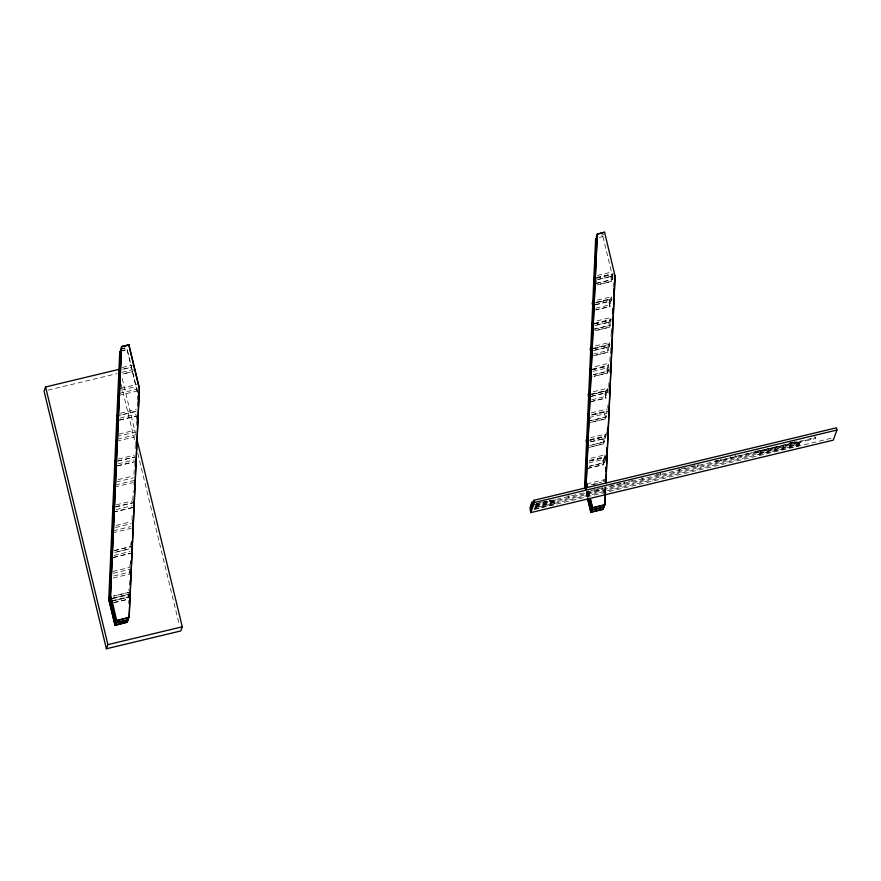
<?xml version="1.0" encoding="UTF-8"?>
<svg xmlns="http://www.w3.org/2000/svg" width="881" height="881" viewBox="0 0 881 881"><rect width="100%" height="100%" fill="white"/><g stroke="black" fill="none" stroke-linecap="round" stroke-linejoin="round"><path stroke-width="0.66" stroke-dasharray="4.41 3.3" d="M128.549 597.968L128.857 589.378M129.529 574.302L129.959 564.699M130.928 542.762L130.773 548.533L114.86 552.343M132.051 519.812L132.15 515.341M132.822 500.265L133.24 490.662M133.978 474.22L134.341 465.994M135.2 448.748L135.256 445.423M136.412 419.378L136.533 416.636M137.271 400.183L137.678 393.025L127.139 349.46L121.082 350.913M604.003 494.043L604.3 487.193M604.487 481.852L604.608 479.11M605.401 461.292L605.71 454.431M606.557 435.236L606.734 432.351M607.78 407.815L607.901 405.073M608.749 387.1L609.002 380.394M609.85 361.21L610.093 355.726M610.951 336.531L611.128 333.635M613.143 287.173L613.385 281.689M604.685 493.382L604.983 487.744M605.357 493.933L605.61 488.448M605.412 493.778L605.665 488.294M133.273 369.502L132.469 371.694L122.525 374.073L132.502 371.617M599.322 237.474L602.956 236.604L599.267 237.628M610.643 276.502L597.065 279.618M612.526 279.563L611.381 274.465L612.526 279.563L596.415 283.429M596.966 285.015L611.888 281.303L597.021 284.86M595.237 304.705L608.87 301.434L610.015 306.533L596.382 309.804M609.509 299.694L610.709 304.65L609.509 299.694L595.875 302.965M595.182 304.848L611.161 301.027L610.621 298.791L611.359 296.754L595.556 300.542M611.161 301.027L611.899 298.989L611.359 296.754M610.015 306.533L608.87 301.434M608.606 322.292L595.027 325.408M594.972 325.563L610.94 321.73L610.401 319.506L611.15 317.468L594.014 321.576M594.928 330.804L609.861 327.093L594.983 330.661M594.378 329.219L610.544 325.21L594.433 329.065M606.789 347.378L593.21 350.495M550.889 500.089L550.14 502.126L549.601 499.901M593.155 350.638L609.123 346.817L608.584 344.592L609.333 342.555L593.519 346.343M609.123 346.817L609.872 344.779L609.333 342.555M593.111 355.891L608.033 352.18L593.166 355.737M608.463 371.143L607.317 366.044L608.463 371.143L593.585 374.711M592.935 371.353L608.903 367.52L608.364 365.296L609.112 363.258L593.298 367.047M607.769 373.037L606.624 367.939L607.769 373.037L594.135 376.297M591.173 396.285L604.807 393.014L605.952 398.113L591.074 401.681M605.445 391.274L606.646 396.23L605.445 391.274L591.812 394.545M591.118 396.428L607.086 392.607L606.546 390.382L607.295 388.345L592.803 391.814M569.335 495.673L568.586 497.71L568.047 495.474M607.086 392.607L607.835 390.569L607.295 388.345M605.952 398.113L604.807 393.014M604.531 413.872L605.732 418.827L590.865 422.384M605.732 418.827L589.675 422.539M606.425 416.933L590.314 420.799L606.425 416.933L605.28 411.834L591.592 415.248M602.714 438.958L590.38 441.777M590.325 441.932L605.049 438.397L604.509 436.172L605.258 434.135L590.766 437.604M605.049 438.397L605.798 436.359L605.258 434.135M589.037 447.471L603.97 443.76L589.092 447.328M589.73 445.588L604.663 441.866L589.785 445.434M586.416 493.404L602.582 489.396L601.679 485.684M587.781 491.246L587.032 493.283L586.493 491.058M604.388 462.734L603.243 457.624L604.388 462.734L589.521 466.291M588.871 462.932L604.84 459.111L604.3 456.876L605.038 454.838L589.235 458.627M604.84 459.111L605.577 457.074L605.038 454.838M603.694 464.617L602.56 459.519L603.694 464.617L587.583 468.483M603.122 481.808L603.87 479.771L588.056 483.559M606.227 486.83L605.478 488.867L604.939 486.642M643.13 477.987L642.381 480.024L641.842 477.799M680.022 469.155L679.273 471.192L678.733 468.956M716.914 460.311L716.176 462.349L715.636 460.124M721.528 460.08L721.132 461.159L720.592 458.935M726.087 459.97L726.484 458.891M731.439 457.713L731.043 458.781L730.503 456.556M736.395 456.523L735.998 457.591L735.47 455.367M740.965 456.413L741.35 455.334M745.921 455.224L746.317 454.144M750.876 454.034L751.273 452.955M755.832 452.845L756.228 451.766M760.788 451.656L761.184 450.576M765.754 450.466L766.14 449.387M770.71 449.277L771.106 448.209M775.665 448.099L776.062 447.019M780.621 446.909L781.018 445.83L784.74 444.938M785.577 445.72L785.973 444.641L815.718 437.516L815.332 438.595L533.655 506.046M790.929 443.451L790.543 444.531L790.004 442.306M795.895 442.262L795.499 443.341L794.959 441.117M800.455 442.152L800.851 441.073M805.41 440.963L805.807 439.894M810.366 439.784L810.762 438.705M797.283 445.246L799.474 444.288L798.935 442.064L796.754 443.011L797.283 445.246L534.194 508.271M534.668 506.993L797.757 443.969L799.948 443.011L799.408 440.786M799.012 445.566L796.82 446.513L796.281 444.288L798.472 443.341L799.012 445.566L757.396 454.794L756.856 452.57L799.948 443.011M120.719 348.865L125.52 347.852M120.609 349.162L125.465 348.006M601.283 235.15L603.705 234.566M121.027 351.067L127.084 349.614M122.25 367.498L132.194 365.053L131.39 367.234L122.723 369.315M122.745 369.238L131.423 367.157M122.052 372.267L132.029 369.8M48.037 390.14L117.085 373.599M120.939 388.334L136.907 384.446M597.373 275.467L611.866 271.987M121.49 390.129L136.126 386.55M596.624 277.504L612.438 273.716L612.978 275.94L597.01 279.773M596.514 278.022L613.716 273.903M596.459 278.176L611.326 274.608M119.398 393.422L137.987 388.895M118.649 395.459L137.205 391.01M596.47 283.275L612.581 279.409M120.389 413.255L136.324 409.368M116.997 415.92L136.874 411.163L119.618 415.358M596.118 302.271L610.621 298.791M595.93 302.811L611.899 298.989M120.179 418.012L136.114 414.125M119.431 420.05L136.665 415.92M119.409 420.127L136.632 415.997M595.831 308.207L610.764 304.496M595.204 309.947L610.07 306.39M118.902 434.124L134.837 430.247M116.799 436.558L135.388 432.031M594.587 323.294L610.401 319.506M594.477 323.823L611.689 319.693M594.422 323.966L609.355 320.255L610.489 325.353M117.36 439.212L135.949 434.685M116.622 441.249L135.178 436.8M118.351 459.045L134.286 455.158M117.614 461.082L134.837 456.953M117.58 461.148L134.815 457.03M591.448 348.689L608.584 344.592M593.893 348.601L609.872 344.779M593.849 348.755L607.538 345.341L608.727 350.286L593.805 353.997M118.142 463.802L134.077 459.926M117.393 465.84L134.628 461.71M117.371 465.917L133.273 462.107M118.197 479.605L132.8 476.037M116.094 482.028L133.35 477.832M592.55 369.084L608.364 365.296M592.439 369.613L608.331 365.802M592.384 369.756L607.262 366.199M115.334 485.002L133.912 480.475M114.585 487.039L133.141 482.59M593.64 374.557L608.518 371M594.19 376.154L607.824 372.883M116.325 504.835L132.249 500.948M115.576 506.872L132.8 502.743M115.543 506.949L132.778 502.82M590.733 394.17L606.546 390.382M591.867 394.391L607.835 390.569M116.105 509.592L132.04 505.716M591.768 399.787L606.701 396.076M591.129 401.527L606.007 397.97M116.16 525.395L130.762 521.827M591.261 412.837L607.075 409.048M115.389 527.51L131.313 523.622M591.834 414.566L606.326 411.086L606.866 413.321L590.898 417.142M591.647 415.105L607.615 411.284M113.297 530.791L130.553 526.585M112.548 532.829L131.104 528.38M114.31 550.548L131.544 546.418M114.288 550.625L131.511 546.495M114.838 552.42L129.419 548.929M590.017 439.641L604.509 436.172M589.83 440.192L605.798 436.359M589.774 440.335L603.463 436.921L604.608 442.02M114.078 555.393L130.003 551.506M113.33 557.431L130.553 553.301M113.297 557.497L130.531 553.378M112.801 571.505L130.058 567.298M113.352 573.3L130.608 569.093M589.796 460.356L604.3 456.876M589.609 460.895L605.577 457.074M589.554 461.049L603.188 457.779M113.913 575.954L129.848 572.066M113.142 578.057L129.067 574.181M589.576 466.148L604.443 462.58M587.638 468.329L603.749 464.463M129.507 592.208L113.605 596.019L129.485 592.285M112.834 598.133L128.736 594.323L110.147 598.849M112.823 598.562L128.758 594.752L127.954 596.933L113.352 600.435M591.261 484.649L601.811 482.127M593.398 484.638L599.135 483.262M113.363 600.798L129.298 596.977L113.33 600.875M113.913 602.593L127.194 599.41M113.891 602.659L127.172 599.487M536.386 503.558L541.661 502.302M542.982 501.983L546.936 501.036M610.181 485.883L615.456 484.616M616.766 484.308L624.673 482.414L623.935 484.451L623.396 482.215M628.627 481.466L633.902 480.2M656.301 474.837L661.576 473.571L660.827 475.608L660.287 473.383M681.343 468.835L689.25 466.941M690.561 466.622L698.468 464.728L697.719 466.765L697.19 464.54M590.821 490.629L595.776 489.44M597.021 489.142L601.976 487.953M534.128 504.769L797.217 441.733L797.757 443.969M716.572 461.27L779.773 446.127M534.304 509.416L832.71 437.923M790.015 442.868L795.378 441.678M798.935 442.064L757.319 451.292L757.858 453.528L799.474 444.288M536.066 503.965L554.27 499.923M535.593 505.231L555.107 500.915L555.636 503.139L533.534 508.04M535.13 506.509L556.109 501.862L555.57 499.637M534.371 509.031L555.173 504.417L554.634 502.181M814.793 436.359L815.332 438.595M757.792 450.015L758.332 452.25M602.956 236.604L613.451 280.312M610.698 276.348L611.832 281.446M608.661 322.149L609.806 327.247M606.844 347.224L607.978 352.323M602.769 438.804L603.914 443.903M588.464 490.904L589.719 496.08M588.409 491.058L589.664 496.234M587.352 491.796L588.607 496.972M587.297 491.95L588.552 497.126M586.239 492.699L587.175 496.576M586.184 492.842L587.12 496.719M127.139 349.46L137.623 393.179M122.195 378.489L135.432 433.221M121.005 383.962L134.562 440.037M137.799 453.385L179.46 625.609M132.591 507.511L115.367 511.63L132.568 507.577"/><path stroke-width="1.32" d="M115.004 625.257L127.503 621.986L115.004 625.257L108.748 599.388L119.761 351.508M109.596 597.054L120.609 349.162M129.166 617.46L116.71 620.587L110.566 594.422L121.578 346.53L128.846 344.79L139.341 388.51L129.111 617.614L139.385 388.356L128.846 344.79M127.393 622.283L127.624 619.288M109.651 596.9L115.863 622.922L128.252 619.949L128.483 616.953M129.078 603.485L129.155 600.6M129.914 584.632L130.102 580.59M130.851 563.62L130.928 560.845M131.698 544.48L131.82 541.738M132.568 523.832L132.767 520.572M133.494 504.152L133.615 501.421M134.341 485.013L134.463 481.323M135.222 465.201L135.377 460.763M136.137 444.685L136.225 441.568M137.018 424.884L137.139 421.008M137.865 405.734L138.053 401.637M585.248 488.966L584.621 486.378L595.633 238.498M586.46 460.906L592.539 325.177M592.605 322.589L596.437 236.306M587.473 487.182L586.217 482.006L597.241 234.126L604.564 232.232L615.048 275.94L605.853 482.964M587.528 487.028L586.272 481.852L597.296 233.972M587.748 499.307L590.876 512.246L603.276 509.273L603.452 506.388M588.86 498.415L591.68 510.055L604.069 507.082L604.245 504.196M605.654 471.445L605.897 467.183M606.568 452.096L606.745 447.989M607.427 431.679L607.659 427.417M608.331 412.341L608.518 408.222M609.189 393.146L609.432 387.662M610.104 372.575L610.28 368.467M610.951 353.38L611.194 347.907M611.866 332.82L612.053 328.712M612.713 313.625L612.956 308.141M613.628 293.065L613.815 288.946M590.292 498.822L592.484 507.874L604.873 504.901L605.357 493.933M604.873 504.901L605.412 493.778M605.908 482.81L615.048 275.94M119.937 369.139L45.57 386.957L44.05 391.098L106.392 648.768L180.759 630.95L182.268 626.809L137.051 439.894M119.001 370.207L119.805 368.016M118.792 374.965L119.585 372.784M118.836 390.768L119.64 388.576M118.627 395.525L119.431 393.344M116.964 415.997L117.768 413.806M116.755 420.766L117.558 418.574M116.799 436.558L117.602 434.366M116.589 441.326L117.393 439.134M114.926 461.787L115.73 459.607M114.717 466.556L115.521 464.364M114.772 482.348L115.565 480.167M114.552 487.116L115.356 484.924M112.9 507.577L113.693 505.397M112.68 512.346L113.484 510.154M112.735 528.137L113.539 525.957M112.526 532.906L113.319 530.714M110.863 553.367L111.667 551.187M110.654 558.136L111.447 555.944M110.698 573.927L111.502 571.747M110.488 578.696L111.292 576.504M132.613 523.38L133.416 521.189M132.403 528.137L133.207 525.957M108.748 599.388L109.707 596.756L115.863 622.922M110.566 594.422L121.523 346.685L128.791 344.945M110.169 599.201L109.365 601.393L112.019 600.754M106.392 648.768L107.9 644.628L45.57 386.957M116.71 620.587L129.221 617.317M128.252 619.949L115.973 622.625M604.564 232.232L598.452 233.828M594.521 280.356L595.27 278.319M592.704 305.443L593.453 303.405M592.495 326.157L593.232 324.12L592.704 321.884L591.955 323.922L593.387 329.868M534.536 501.652L531.893 502.28L531.155 504.317L531.695 506.542M533.985 500.276L530.285 510.374L530.825 512.599L833.25 440.148L836.95 430.038L836.41 427.814L533.985 500.276L534.525 502.5L530.825 512.599M590.677 351.233L591.415 349.195L590.876 346.971L590.138 349.008L591.569 354.944M590.457 371.947L591.206 369.91L590.666 367.674L589.918 369.712L591.658 376.892M588.64 397.023L589.389 394.985L588.849 392.761L588.101 394.798L589.841 401.978M588.42 417.737L589.169 415.7M586.603 442.824L587.352 440.775M584.621 486.378L585.48 484.043L586.416 487.92M585.215 488.459L585.964 486.422M590.876 512.246L587.495 497.864M591.68 510.055L588.915 498.272M592.484 507.874L590.347 498.668M603.276 509.273L590.931 512.092M604.069 507.082L591.735 509.912M122.679 346.541L128.747 345.088M534.525 502.5L836.95 430.038M592.539 507.72L604.928 504.747M115.918 622.768L128.307 619.795M127.448 622.129L115.059 625.103L108.826 599.168M107.9 644.628L182.268 626.809M596.118 282.184L594.73 276.094L593.992 278.132L595.127 282.834M594.003 306.026L592.913 301.181L592.164 303.218L593.309 307.921M592.55 326.003L593.442 329.714M590.733 351.09L591.625 354.801M589.334 395.14L589.929 397.617M588.695 396.879L589.896 401.824M589.763 418.178L588.629 413.475L587.88 415.513L589.026 420.215M589.114 415.843L589.708 418.321M588.475 417.583L589.081 420.061M588.189 444.641L586.812 438.551L586.063 440.588L587.198 445.29M587.286 467.238L585.854 461.303L586.592 459.265L587.131 461.49L586.383 463.527L585.425 484.187L586.504 489.043M584.676 486.224L585.303 488.812M531.893 502.28L532.432 504.505M530.858 505.11L531.397 507.346M530.395 506.388L530.935 508.623M529.922 507.665L530.461 509.89"/></g></svg>
